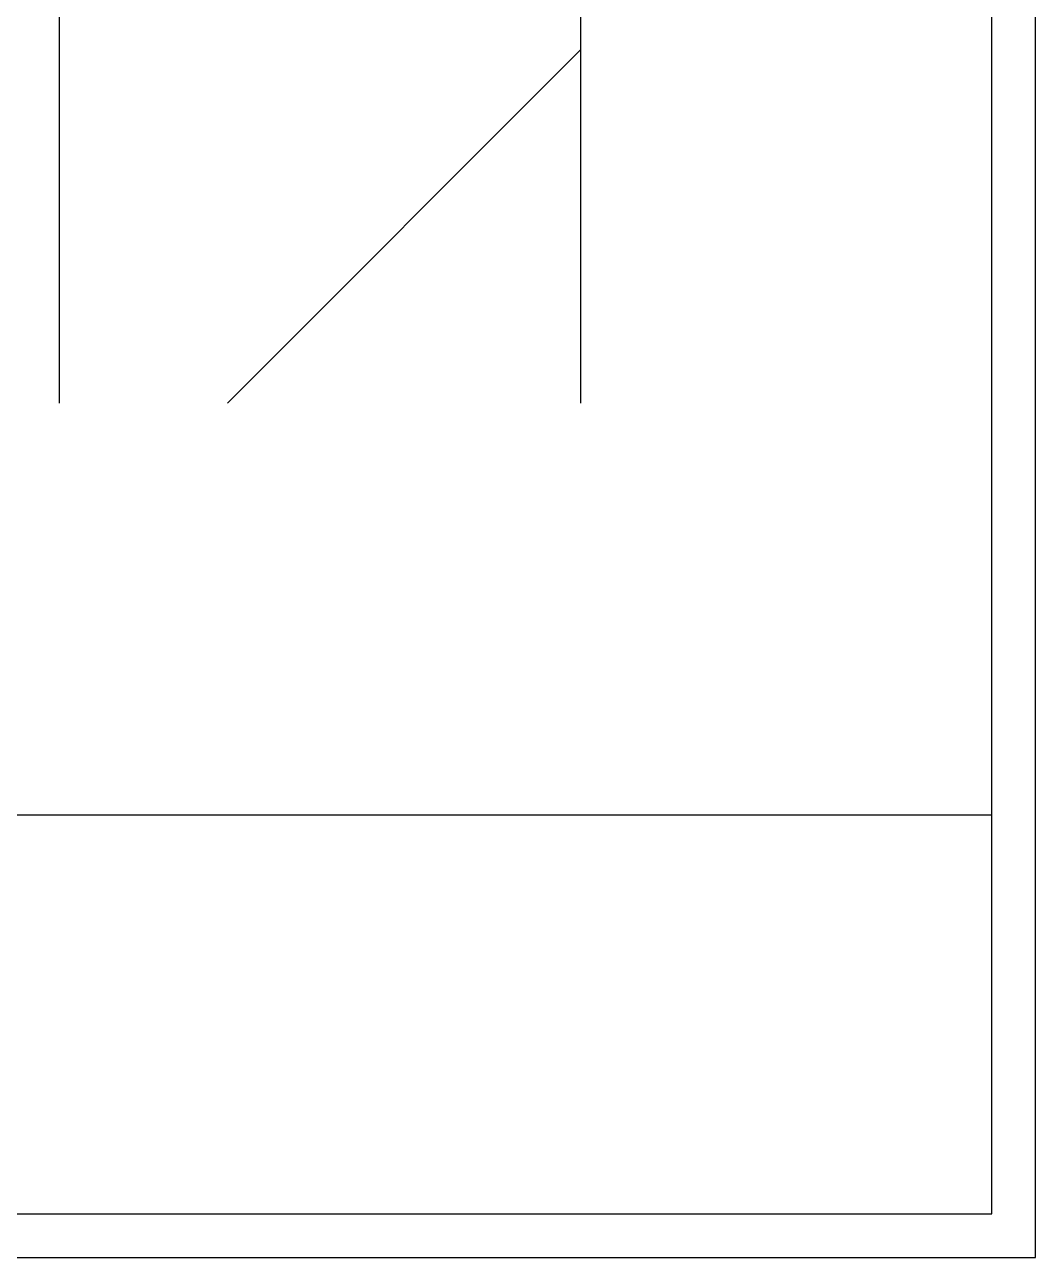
# Model space of a CAD drawing. Header units: metres. Extents: x -1200 to 0, y -777 to 903.
# Drawn here: x -477 to -12, y -777 to -210 of the extents above; entities that cross this region are included whole.
import ezdxf

# ---------------------------------------------------------------- set-up
doc = ezdxf.new("R2010")
doc.units = ezdxf.units.M
for name, color, linetype in [('图层1', 8, 'Continuous'), ('图框', 5, 'Continuous'), ('外形', 3, 'Continuous')]:
    doc.layers.add(name, color=color, linetype=linetype)

msp = doc.modelspace()

# ---------------------------------------------------------------- hatches: boundary and pattern name
at = {"layer": '图层1'}
h = msp.add_hatch(dxfattribs=at)
h.set_pattern_fill('ANSI31', scale=500)
h.paths.add_polyline_path([(-461.59, -384.15), (-221.59, -384.15), (-221.59, 665.23), (-461.59, 665.23)])

# ---------------------------------------------------------------- linework, layer by layer
for p, q in [((-12.26, -777.25), (-12.26, 902.75)), ((-1200.26, -777.25), (-12.26, -777.25))]:
    msp.add_line(p, q, dxfattribs=at)
at = {"layer": '图框'}
for p, q in [((-32.26, -757.25), (-32.26, 882.75)), ((-1180.26, -757.25), (-32.26, -757.25))]:
    msp.add_line(p, q, dxfattribs=at)
at = {"layer": '外形'}
for p, q in [((-461.59, 665.23), (-461.59, -384.15)), ((-221.59, 665.23), (-221.59, -384.15)), ((-1180.26, -573.57), (-32.26, -573.57))]:
    msp.add_line(p, q, dxfattribs=at)

doc.saveas('drawing.dxf')
